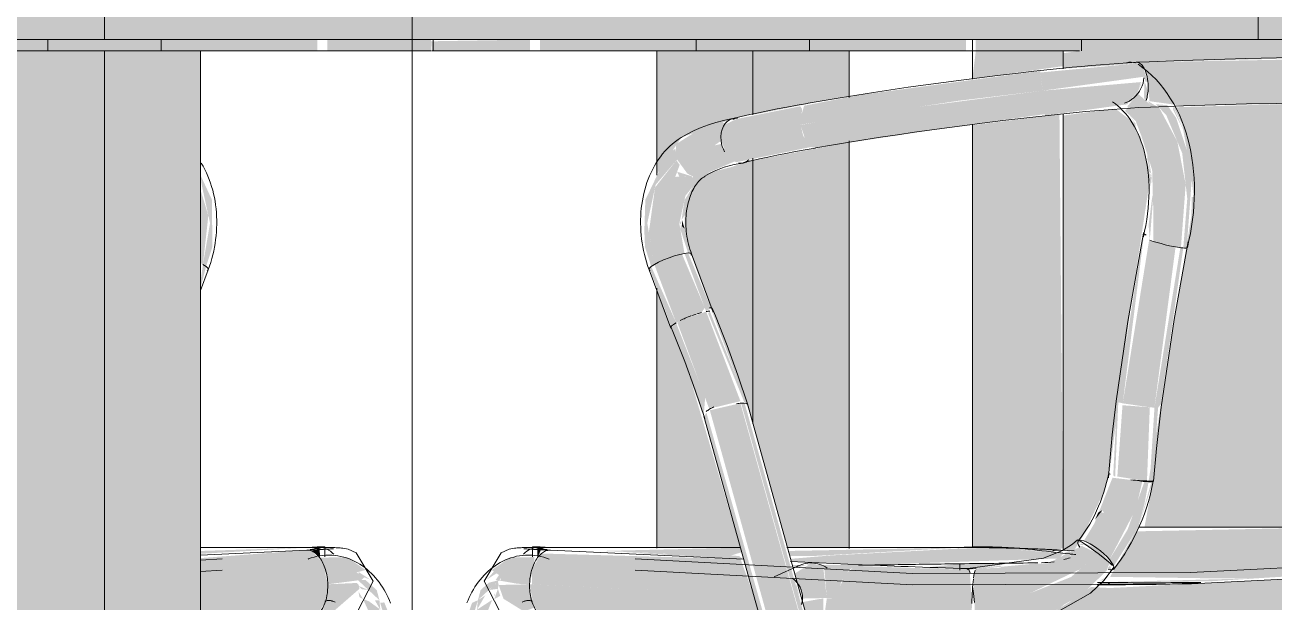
# Model space of a CAD drawing. Header units: inches. Extents: x -55396 to -733, y -290 to 853.
# Drawn here: x -26111.36 to -26083.8, y 16.35 to 29.07 of the extents above; entities that cross this region are included whole.
import ezdxf

# ---------------------------------------------------------------- set-up
doc = ezdxf.new("R2010")
doc.units = ezdxf.units.IN
doc.header["$MEASUREMENT"] = 0
for name, color, linetype, lineweight in [('A-DOOR', 31, 'Continuous', 9), ('A-GLAZ-CWMG', 51, 'Continuous', 9), ('G-ANNO-SYMB', 111, 'Continuous', 9), ('I-FURN', 30, 'Continuous', 9)]:
    doc.layers.add(name, color=color, linetype=linetype, lineweight=lineweight)

# ---------------------------------------------------------------- blocks, each defined once
blk = doc.blocks.new('Falcon 7700 Series Pedestal Base - 36_ Square Top x 30_ - Wheelchair Height-460525-Section 13')
at = {"layer": 'I-FURN'}
for points in [[(-26208.464, 28.75), (-26197.888, 28.75), (-26197.888, 30), (-26223.344, 30), (-26223.344, 28.75), (-26217.104, 28.75)], [(-26182.544, 28.75), (-26172.432, 28.75), (-26172.432, 30), (-26197.888, 30), (-26197.888, 28.75), (-26191.184, 28.75)], [(-26199.51, 28.5), (-26199.096, 28.5), (-26199.096, 28.75), (-26202.589, 28.75), (-26202.589, 28.5), (-26199.824, 28.5)], [(-26197.888, 28.5), (-26196.681, 28.5), (-26196.681, 28.75), (-26199.096, 28.75), (-26199.096, 28.5), (-26198.212, 28.5)], [(-26196.267, 28.5), (-26193.187, 28.5), (-26193.187, 28.75), (-26196.681, 28.75), (-26196.681, 28.5)], [(-26192.772, 28.5), (-26190.681, 28.5), (-26190.681, 28.75), (-26192.971, 28.75), (-26192.971, 28.5)], [(-26199.824, 0.75), (-26197.888, 0.75), (-26197.888, 28.5), (-26200.01, 28.5), (-26200.01, 0.75)], [(-26195.767, 0.75), (-26195.767, 28.5), (-26197.888, 28.5), (-26197.888, 0.75)]]:
    blk.add_hatch(color=256, dxfattribs=at).paths.add_polyline_path(points, flags=0)
for p, q in [((-26197.888, 28.75), (-26197.888, 30)), ((-26172.432, 28.75), (-26172.432, 30)), ((-26197.888, 28.75), (-26223.344, 28.75)), ((-26199.138, 28.75), (-26199.138, 28.5)), ((-26172.432, 28.75), (-26197.888, 28.75)), ((-26196.638, 28.5), (-26196.638, 28.75)), ((-26190.638, 28.5), (-26190.638, 28.75)), ((-26199.51, 28.5), (-26202.589, 28.5)), ((-26199.51, 28.5), (-26199.096, 28.5)), ((-26196.681, 28.5), (-26199.096, 28.5)), ((-26197.888, 28.5), (-26197.888, 0.75)), ((-26196.681, 28.5), (-26196.267, 28.5)), ((-26193.187, 28.5), (-26196.267, 28.5)), ((-26195.767, 0.75), (-26195.767, 28.5)), ((-26193.187, 28.5), (-26192.971, 28.5)), ((-26192.971, 28.5), (-26193.187, 28.5)), ((-26190.681, 28.5), (-26192.971, 28.5))]:
    blk.add_line(p, q, dxfattribs=at)
blk = doc.blocks.new('HermanMiller_Collection_Air-Chair_SideChair_Arms - Arms-V1-Section 13')
at = {"layer": 'I-FURN'}
h = blk.add_hatch(color=256, dxfattribs=at)
h.paths.add_polyline_path([(-26088.907, 27.624), (-26086.677, 27.931), (-26086.636, 27.821), (-26086.582, 27.825), (-26086.71, 28.184), (-26086.826, 28.224), (-26088.953, 28.025), (-26088.917, 27.72)], flags=0)
h.paths.add_polyline_path([(-26086.696, 27.817), (-26086.679, 27.858), (-26086.691, 27.838)], flags=0)
for points in [[(-26078.856, 27.825), (-26078.986, 28.117), (-26079.154, 28.228), (-26082.109, 28.334), (-26086.811, 28.249), (-26086.666, 28.117), (-26086.582, 27.825), (-26082.242, 27.931), (-26078.867, 27.826)], [(-26094.248, 26.875), (-26090.766, 27.401), (-26088.907, 27.624), (-26088.958, 28.061), (-26092.959, 27.527), (-26094.168, 27.293), (-26094.254, 27.002)], [(-26086.959, 27.447), (-26086.839, 27.537), (-26086.678, 27.884), (-26086.844, 27.571), (-26086.938, 27.466)], [(-26093.939, 26.362), (-26090.621, 26.863), (-26088.852, 27.107), (-26088.907, 27.624), (-26092.566, 27.149), (-26094.247, 26.869), (-26094.135, 26.52), (-26094.007, 26.384)], [(-26096, 26.52), (-26094.248, 26.875), (-26094.212, 27.219), (-26094.254, 27.281), (-26095.652, 27.002), (-26095.929, 26.871), (-26096.002, 26.648)], [(-26084.475, 17.999), (-26082.094, 18.008), (-26082.146, 18.794), (-26082.077, 20.766), (-26081.666, 24.408), (-26081.655, 24.434), (-26081.496, 25.162), (-26081.135, 26.073), (-26080.469, 27.079), (-26080.374, 27.314), (-26082.537, 27.359), (-26086.016, 27.257), (-26085.827, 26.882), (-26085.725, 26.323), (-26085.636, 25.819), (-26085.575, 25.279), (-26085.624, 24.869), (-26086.568, 19.018), (-26086.47, 19.01), (-26086.659, 18.003), (-26085.885, 18)], [(-26096.97, 26.106), (-26096.146, 26.417), (-26096, 26.52), (-26095.918, 26.882), (-26095.977, 26.938), (-26096.465, 26.781), (-26096.989, 26.448), (-26097.002, 26.227)], [(-26095.668, 26.047), (-26094.007, 26.384), (-26094.187, 26.625), (-26094.248, 26.875), (-26096, 26.52), (-26095.851, 26.172), (-26095.673, 26.049)], [(-26097.541, 23.747), (-26097.472, 23.793), (-26097.628, 24.704), (-26097.444, 25.55), (-26096.97, 26.106), (-26097.009, 26.344), (-26097.324, 26.129), (-26097.275, 26.039), (-26097.671, 25.218), (-26097.693, 24.537), (-26097.679, 24.179)], [(-26096.543, 25.706), (-26095.696, 26.066), (-26095.973, 26.392), (-26096, 26.45), (-26096.474, 26.34), (-26096.97, 26.106), (-26096.745, 25.798), (-26096.617, 25.729)], [(-26097.472, 23.793), (-26096.91, 24.016), (-26096.808, 24.038), (-26096.921, 24.694), (-26096.788, 25.304), (-26096.619, 25.517), (-26096.645, 25.737), (-26097.011, 25.724), (-26096.913, 25.989), (-26096.985, 26.088), (-26097.457, 25.491), (-26097.593, 24.504), (-26097.541, 24.197)], [(-26096.802, 24.575), (-26096.865, 24.783), (-26096.865, 24.638), (-26096.854, 24.628)], [(-26087.139, 20.731), (-26086.668, 24.467), (-26086.699, 24.38), (-26087.266, 20.767), (-26087.217, 20.75)], [(-26086.439, 20.637), (-26085.973, 24.181), (-26086.557, 24.327), (-26087.139, 20.731), (-26086.534, 20.643)], [(-26096.992, 22.509), (-26096.431, 22.733), (-26096.36, 22.838), (-26096.865, 24.026), (-26097.379, 23.844), (-26097.472, 23.793), (-26097.115, 22.838)], [(-26096.329, 22.754), (-26096.225, 22.838), (-26096.728, 24.046), (-26096.808, 24.038), (-26096.33, 22.757)], [(-26086.359, 20.635), (-26086.296, 20.716), (-26085.803, 24.158), (-26085.868, 24.162), (-26086.439, 20.637)], [(-26097.101, 22.422), (-26096.992, 22.509), (-26097.541, 23.747), (-26097.581, 23.708), (-26097.133, 22.509)], [(-26096.255, 20.59), (-26096.169, 20.647), (-26096.092, 20.653), (-26095.573, 20.78), (-26096.329, 22.754), (-26096.9, 22.559), (-26096.963, 22.507), (-26096.259, 20.602)], [(-26095.428, 20.719), (-26096.249, 22.763), (-26096.285, 22.71), (-26095.479, 20.734)], [(-26096.384, 20.458), (-26096.35, 20.868), (-26096.992, 22.501), (-26097.101, 22.397), (-26096.387, 20.465)], [(-26090.196, 0), (-26089.779, 0), (-26095.574, 20.734), (-26096.248, 20.578), (-26090.512, 0), (-26090.311, 0)], [(-26089.711, 0), (-26089.645, 0), (-26095.481, 20.734), (-26095.558, 20.734), (-26089.779, 0)], [(-26087.307, 19.095), (-26087.237, 20.757), (-26087.267, 20.75), (-26087.348, 19.145), (-26087.315, 19.118)], [(-26090.589, 0), (-26090.512, 0), (-26096.324, 20.529), (-26096.378, 20.436), (-26090.644, 0)], [(-26086.474, 19.015), (-26086.359, 20.635), (-26086.439, 20.635), (-26086.542, 19.017), (-26086.524, 19.016)], [(-26087.753, 18.162), (-26087.588, 18.376), (-26087.68, 18.324)], [(-26100.047, 17.331), (-26099.963, 17.527), (-26100.052, 17.539), (-26100.052, 17.332)], [(-26090.393, 15.697), (-26089.238, 15.898), (-26088.534, 16.21), (-26088.419, 16.306), (-26088.072, 16.482), (-26087.491, 17.047), (-26087.431, 17.219), (-26087.682, 17.42), (-26088.277, 16.904), (-26089.186, 16.545), (-26090.411, 16.344), (-26090.387, 15.816)], [(-26094.204, 16.428), (-26093.667, 16.44), (-26093.749, 17.144), (-26094.015, 17.204), (-26094.377, 16.978), (-26094.21, 16.489)], [(-26090.467, 16.318), (-26090.516, 17.059), (-26090.531, 17.06), (-26093.038, 17.148), (-26093.267, 16.953), (-26093.406, 16.617), (-26093.427, 16.423), (-26091.539, 16.35)], [(-26090.736, 17.069), (-26090.736, 17.195), (-26091.546, 17.103), (-26091.119, 17.086)], [(-26090.529, 17.06), (-26090.459, 17.07), (-26089.616, 17.208), (-26090.736, 17.195), (-26090.736, 17.069), (-26090.531, 17.06)], [(-26094.227, 16.348), (-26094.344, 16.738), (-26094.353, 16.713)], [(-26082.391, 15.675), (-26082.696, 15.806), (-26082.878, 16.098), (-26082.93, 16.426), (-26087.84, 16.682), (-26088.334, 16.336), (-26088.706, 16.112), (-26088.735, 16.049), (-26088.577, 15.997), (-26082.409, 15.676)], [(-26087.436, 16.733), (-26087.417, 16.792), (-26087.505, 16.733)], [(-26094.025, 15.714), (-26093.75, 15.832), (-26093.744, 16.433), (-26094.216, 16.348), (-26094.17, 16.233), (-26094.043, 15.779)], [(-26090.431, 15.606), (-26090.469, 16.124), (-26090.467, 16.318), (-26093.427, 16.423), (-26093.37, 16.048), (-26093.193, 15.775), (-26093.073, 15.7), (-26091.311, 15.62)]]:
    blk.add_hatch(color=256, dxfattribs=at).paths.add_polyline_path(points, flags=0)
h = blk.add_hatch(color=256, dxfattribs=at)
h.paths.add_polyline_path([(-26079.238, 27.258), (-26078.979, 27.411), (-26078.855, 27.72), (-26078.867, 27.826), (-26082.242, 27.931), (-26086.582, 27.825), (-26086.549, 27.392), (-26085.805, 27.29), (-26082.354, 27.357), (-26079.094, 27.384), (-26079.195, 27.287), (-26079.241, 27.259)], flags=0)
h.paths.add_polyline_path([(-26086.546, 27.264), (-26086.568, 27.348), (-26086.549, 27.266)], flags=0)
h = blk.add_hatch(color=256, dxfattribs=at)
h.paths.add_polyline_path([(-26088.85, 27.076), (-26087.041, 27.323), (-26086.985, 27.4), (-26086.806, 27.627), (-26086.736, 27.814), (-26088.907, 27.624), (-26088.852, 27.107)], flags=0)
h.paths.add_polyline_path([(-26086.643, 27.374), (-26086.638, 27.41), (-26086.649, 27.38)], flags=0)
h.paths.add_polyline_path([(-26086.627, 27.406), (-26086.581, 27.603), (-26086.653, 27.82), (-26086.661, 27.758), (-26086.672, 27.466), (-26086.635, 27.41)], flags=0)
h = blk.add_hatch(color=256, dxfattribs=at)
h.paths.add_polyline_path([(-26085.855, 24.162), (-26085.75, 25.556), (-26085.934, 26.502), (-26086.333, 27.246), (-26086.597, 27.401), (-26086.526, 27.311), (-26086.806, 27.56), (-26087.037, 27.277), (-26086.853, 26.953), (-26086.723, 26.613), (-26086.49, 25.875), (-26086.463, 24.939), (-26086.46, 24.3), (-26085.902, 24.169)], flags=0)
h.paths.add_polyline_path([(-26086.821, 26.845), (-26086.994, 27.106), (-26086.874, 26.901)], flags=0)
h.paths.add_polyline_path([(-26086.549, 27.266), (-26086.549, 27.266), (-26086.606, 27.299)], flags=0)
h = blk.add_hatch(color=256, dxfattribs=at)
h.paths.add_polyline_path([(-26085.624, 24.869), (-26085.575, 25.279), (-26085.617, 25.279)], flags=0)
h.paths.add_polyline_path([(-26085.777, 24.155), (-26085.728, 24.162), (-26085.643, 25.296), (-26085.599, 25.94), (-26085.96, 27.023), (-26086.155, 27.304), (-26086.408, 27.325), (-26086.178, 27.084), (-26085.827, 26.248), (-26085.715, 25.242), (-26085.803, 24.158)], flags=0)
h.paths.add_polyline_path([(-26085.75, 26.654), (-26086.032, 27.282), (-26086.028, 27.211), (-26085.767, 26.689)], flags=0)
h = blk.add_hatch(color=256, dxfattribs=at)
h.paths.add_polyline_path([(-26086.499, 25.726), (-26086.561, 25.726), (-26086.518, 25.52)], flags=0)
h.paths.add_polyline_path([(-26086.542, 24.327), (-26086.453, 25.445), (-26086.492, 25.257), (-26086.568, 24.66), (-26086.543, 24.327)], flags=0)
h.paths.add_polyline_path([(-26086.499, 25.726), (-26086.592, 26.288), (-26086.595, 26.107), (-26086.518, 25.802)], flags=0)
h.paths.add_polyline_path([(-26086.617, 26.183), (-26086.821, 26.738), (-26086.703, 26.398), (-26086.637, 26.233)], flags=0)
h = blk.add_hatch(color=256, dxfattribs=at)
h.paths.add_polyline_path([(-26087.147, 19.09), (-26087.147, 19.091), (-26087.147, 19.395)], flags=0)
h.paths.add_polyline_path([(-26086.604, 19.02), (-26086.542, 20.644), (-26087.144, 20.69), (-26087.258, 19.118), (-26086.662, 19.023)], flags=0)
h = blk.add_hatch(color=256, dxfattribs=at)
h.paths.add_polyline_path([(-26087.588, 18.376), (-26087.553, 18.324), (-26087.602, 18.324)], flags=0)
h.paths.add_polyline_path([(-26087.431, 17.287), (-26086.847, 18.406), (-26086.707, 19.014), (-26087.365, 19.091), (-26087.761, 18.09), (-26087.998, 17.697), (-26087.605, 17.456), (-26087.506, 17.366)], flags=0)
h = blk.add_hatch(color=256, dxfattribs=at)
h.paths.add_polyline_path([(-26086.795, 18.002), (-26086.659, 18.516), (-26086.568, 19.002), (-26086.659, 19.009), (-26087.028, 17.955), (-26087.431, 17.287), (-26087.337, 17.144), (-26086.825, 17.955)], flags=0)
h.paths.add_polyline_path([(-26086.795, 18.002), (-26086.47, 19.01), (-26086.504, 19.002), (-26086.77, 18.086)], flags=0)
h = blk.add_hatch(color=256, dxfattribs=at)
h.paths.add_polyline_path([(-26086.795, 18.002), (-26087.149, 17.371), (-26086.824, 17.955)], flags=0)
h.paths.add_polyline_path([(-26084.155, 16.876), (-26081.986, 17.01), (-26082.04, 17.264), (-26082.091, 17.977), (-26082.117, 18.004), (-26086.855, 17.909), (-26087.417, 16.907), (-26085.346, 16.876)], flags=0)
h.paths.add_polyline_path([(-26081.871, 16.959), (-26081.852, 17.011), (-26081.889, 17.006)], flags=0)
h = blk.add_hatch(color=256, dxfattribs=at)
h.paths.add_polyline_path([(-26087.394, 17.058), (-26087.417, 17.161), (-26087.469, 17.095), (-26087.417, 17.069)], flags=0)
h.paths.add_polyline_path([(-26087.337, 17.144), (-26087.682, 17.514), (-26087.979, 17.648), (-26088.122, 17.625), (-26088.023, 17.604), (-26087.979, 17.633), (-26087.417, 17.17)], flags=0)
h = blk.add_hatch(color=256, dxfattribs=at)
h.paths.add_polyline_path([(-26093.427, 16.423), (-26093.351, 16.798), (-26093.161, 17.073), (-26092.907, 17.174), (-26094.43, 17.165), (-26094.35, 17.099), (-26093.986, 17.21), (-26093.721, 17.081), (-26093.667, 16.434)], flags=0)
h.paths.add_polyline_path([(-26095.284, 16.51), (-26095.571, 17.299), (-26099.963, 17.421), (-26100.174, 17.069), (-26100.174, 16.74), (-26095.439, 16.517)], flags=0)
h = blk.add_hatch(color=256, dxfattribs=at)
h.paths.add_polyline_path([(-26093.94, 17.367), (-26090.694, 17.552), (-26094.516, 17.477), (-26094.486, 17.367), (-26093.986, 17.367)], flags=0)
h.paths.add_polyline_path([(-26095.802, 17.368), (-26095.546, 17.451), (-26095.573, 17.549), (-26098.641, 17.477), (-26095.894, 17.368)], flags=0)
h = blk.add_hatch(color=256, dxfattribs=at)
h.paths.add_polyline_path([(-26092.967, 17.162), (-26088.54, 17.312), (-26088.446, 17.426), (-26090.096, 17.548), (-26090.921, 17.52), (-26093.573, 17.379), (-26094.468, 17.303), (-26094.452, 17.246), (-26092.939, 17.168)], flags=0)
h.paths.add_polyline_path([(-26088.45, 17.281), (-26088.18, 17.394), (-26088.403, 17.325)], flags=0)
h.paths.add_polyline_path([(-26095.503, 17.296), (-26095.609, 17.368), (-26098.217, 17.451), (-26095.571, 17.299)], flags=0)
h = blk.add_hatch(color=256, dxfattribs=at)
h.paths.add_polyline_path([(-26088.296, 17.426), (-26088.285, 17.343), (-26088.318, 17.406)], flags=0)
h.paths.add_polyline_path([(-26089.833, 17.107), (-26089.833, 17.154), (-26090.396, 17.084)], flags=0)
h.paths.add_polyline_path([(-26090.411, 16.344), (-26089.186, 16.545), (-26088.084, 17.072), (-26087.682, 17.42), (-26088.046, 17.589), (-26088.782, 17.206), (-26089.164, 17.19), (-26090.396, 17.074), (-26090.411, 16.992), (-26090.433, 16.558), (-26090.421, 16.444)], flags=0)
h = blk.add_hatch(color=256, dxfattribs=at)
h.paths.add_polyline_path([(-26082.93, 16.426), (-26082.846, 16.899), (-26087.417, 16.66), (-26083.187, 16.439)], flags=0)
h.paths.add_polyline_path([(-26088.325, 17.413), (-26088.296, 17.484), (-26088.446, 17.426)], flags=0)
h = blk.add_hatch(color=256, dxfattribs=at)
h.paths.add_polyline_path([(-26100.226, 16.742), (-26100.119, 17.212), (-26100.119, 17.341), (-26100.652, 17.337), (-26101.061, 17.057), (-26100.9, 16.946), (-26100.972, 16.839), (-26100.499, 16.755), (-26100.466, 16.753)], flags=0)
h.paths.add_polyline_path([(-26100.885, 16.839), (-26100.856, 16.884), (-26100.866, 16.84)], flags=0)
h = blk.add_hatch(color=256, dxfattribs=at)
h.paths.add_polyline_path([(-26101.58, 15.665), (-26101.366, 16.391), (-26101.494, 16.333), (-26101.607, 16.003)], flags=0)
h.paths.add_polyline_path([(-26101.366, 16.391), (-26100.885, 16.839), (-26101.126, 16.776), (-26101.306, 16.615)], flags=0)
h.paths.add_polyline_path([(-26101.174, 16.84), (-26100.909, 17.015), (-26101.003, 17.034), (-26101.126, 16.895)], flags=0)
h = blk.add_hatch(color=256, dxfattribs=at)
h.paths.add_polyline_path([(-26084.155, 16.876), (-26087.417, 16.792), (-26087.417, 16.783), (-26085.179, 16.81)], flags=0)
h.paths.add_polyline_path([(-26087.658, 16.808), (-26087.417, 16.907), (-26087.575, 16.864)], flags=0)
h = blk.add_hatch(color=256, dxfattribs=at)
h.paths.add_polyline_path([(-26101.219, 15.643), (-26101.133, 15.878), (-26101.252, 15.873)], flags=0)
h.paths.add_polyline_path([(-26100.924, 16.642), (-26100.907, 16.727), (-26100.924, 16.803), (-26101.118, 16.616), (-26100.972, 16.636)], flags=0)
h.paths.add_polyline_path([(-26101.003, 16.418), (-26100.872, 16.486), (-26100.924, 16.642)], flags=0)
h.paths.add_polyline_path([(-26101.349, 15.651), (-26101.049, 16.4), (-26101.384, 16.183), (-26101.399, 15.865), (-26101.472, 15.658)], flags=0)
h.paths.add_polyline_path([(-26101.384, 16.183), (-26101.203, 16.497), (-26101.366, 16.391)], flags=0)
h = blk.add_hatch(color=256, dxfattribs=at)
h.paths.add_polyline_path([(-26100.35, 16.143), (-26100.116, 16.229), (-26100.219, 16.574), (-26100.226, 16.742), (-26100.907, 16.727), (-26100.8, 16.423), (-26100.369, 16.156)], flags=0)
h.paths.add_polyline_path([(-26100.979, 16.487), (-26101.003, 16.546), (-26101.003, 16.496)], flags=0)
h = blk.add_hatch(color=256, dxfattribs=at)
h.paths.add_polyline_path([(-26092.944, 15.675), (-26093.193, 15.775), (-26093.37, 16.048), (-26093.427, 16.423), (-26093.667, 16.428), (-26093.764, 15.771), (-26093.857, 15.718), (-26093.073, 15.681)], flags=0)
h.paths.add_polyline_path([(-26095.079, 15.775), (-26095.284, 16.51), (-26100.226, 16.742), (-26100.134, 16.26), (-26099.907, 16.014), (-26099.814, 15.997), (-26095.439, 15.792)], flags=0)
for p, q in [((-26095.638, 27.021), (-26095.783, 27)), ((-26095.62, 26.014), (-26095.523, 26.027)), ((-26096.173, 22.742), (-26096.652, 24.026)), ((-26097.59, 23.678), (-26097.567, 23.661)), ((-26097.589, 23.677), (-26097.109, 22.392)), ((-26089.644, 0), (-26095.42, 20.719)), ((-26096.383, 20.451), (-26090.683, 0)), ((-26088.132, 17.711), (-26088.132, 17.721)), ((-26100.161, 17.565), (-26100.161, 17.347)), ((-26095.502, 17.296), (-26099.763, 17.496)), ((-26090.502, 17.552), (-26094.55, 17.551)), ((-26088.214, 17.48), (-26088.516, 17.496)), ((-26094.275, 17.157), (-26094.83, 16.908)), ((-26092.89, 17.173), (-26094.465, 17.247)), ((-26090.736, 17.053), (-26090.736, 17.195)), ((-26090.554, 17.091), (-26090.572, 17.066))]:
    blk.add_line(p, q, dxfattribs=at)
at = {"layer": 'I-FURN', "flags": 128}
for points in [[(-26086.835, 28.251), (-26087.031, 28.238), (-26087.229, 28.224), (-26087.43, 28.209), (-26087.633, 28.193), (-26087.838, 28.176), (-26088.045, 28.158), (-26088.254, 28.139), (-26088.463, 28.118), (-26088.673, 28.097), (-26088.883, 28.075), (-26088.959, 28.066)], [(-26079.256, 28.25), (-26079.725, 28.28), (-26080.222, 28.306), (-26080.747, 28.326), (-26081.297, 28.34), (-26081.874, 28.35), (-26082.476, 28.353), (-26083.102, 28.352), (-26083.75, 28.345), (-26084.421, 28.332), (-26085.114, 28.314), (-26085.826, 28.291), (-26086.557, 28.263), (-26086.834, 28.251)], [(-26086.797, 28.206), (-26086.692, 28.13), (-26086.592, 28.048), (-26086.496, 27.961), (-26086.404, 27.868), (-26086.316, 27.77), (-26086.233, 27.667), (-26086.155, 27.559), (-26086.082, 27.447), (-26086.013, 27.331), (-26085.949, 27.211), (-26085.89, 27.088), (-26085.836, 26.961), (-26085.787, 26.83), (-26085.742, 26.697), (-26085.703, 26.561), (-26085.668, 26.422), (-26085.638, 26.281), (-26085.612, 26.138), (-26085.592, 25.993), (-26085.576, 25.845), (-26085.565, 25.697), (-26085.559, 25.547), (-26085.558, 25.395), (-26085.561, 25.243), (-26085.569, 25.09), (-26085.581, 24.936), (-26085.598, 24.782), (-26085.62, 24.628), (-26085.646, 24.474), (-26085.677, 24.32), (-26085.712, 24.167)], [(-26094.08, 27.348), (-26093.729, 27.409), (-26093.371, 27.468), (-26093.006, 27.527), (-26092.634, 27.585), (-26092.256, 27.642), (-26091.874, 27.698), (-26091.486, 27.753), (-26091.095, 27.806), (-26090.7, 27.858), (-26090.302, 27.909), (-26089.902, 27.958), (-26089.501, 28.005), (-26089.098, 28.051), (-26088.959, 28.066)], [(-26095.739, 27.012), (-26095.558, 27.054), (-26095.369, 27.096), (-26095.174, 27.138), (-26094.971, 27.18), (-26094.762, 27.222), (-26094.546, 27.263), (-26094.324, 27.304), (-26094.097, 27.345), (-26094.08, 27.348)], [(-26087.361, 27.38), (-26087.302, 27.337), (-26087.244, 27.29), (-26087.188, 27.239), (-26087.133, 27.183), (-26087.079, 27.123), (-26087.028, 27.059), (-26086.978, 26.991), (-26086.931, 26.918), (-26086.885, 26.842), (-26086.842, 26.761), (-26086.802, 26.676), (-26086.764, 26.587), (-26086.729, 26.495), (-26086.697, 26.399), (-26086.668, 26.299), (-26086.642, 26.196), (-26086.619, 26.091), (-26086.6, 25.982), (-26086.584, 25.87), (-26086.572, 25.756), (-26086.564, 25.64), (-26086.559, 25.521), (-26086.558, 25.401), (-26086.56, 25.279), (-26086.567, 25.156), (-26086.577, 25.032), (-26086.591, 24.907), (-26086.608, 24.781), (-26086.63, 24.655), (-26086.655, 24.529), (-26086.684, 24.402)], [(-26079.336, 27.253), (-26079.79, 27.283), (-26080.274, 27.307), (-26080.787, 27.327), (-26081.327, 27.341), (-26081.894, 27.35), (-26082.487, 27.353), (-26083.104, 27.352), (-26083.745, 27.344), (-26084.409, 27.332), (-26085.095, 27.314), (-26085.801, 27.291), (-26086.526, 27.263), (-26086.783, 27.252)], [(-26093.907, 26.363), (-26093.562, 26.423), (-26093.209, 26.482), (-26092.849, 26.54), (-26092.482, 26.597), (-26092.11, 26.653), (-26091.732, 26.708), (-26091.349, 26.762), (-26090.962, 26.815), (-26090.571, 26.867), (-26090.178, 26.917), (-26089.783, 26.965), (-26089.385, 27.012), (-26088.987, 27.057), (-26088.85, 27.072)], [(-26086.781, 27.252), (-26086.971, 27.24), (-26087.165, 27.226), (-26087.361, 27.212), (-26087.559, 27.196), (-26087.76, 27.179), (-26087.962, 27.162), (-26088.166, 27.143), (-26088.371, 27.123), (-26088.577, 27.102), (-26088.783, 27.08), (-26088.85, 27.072)], [(-26095.783, 27), (-26095.95, 26.968), (-26096.115, 26.926), (-26096.278, 26.874), (-26096.439, 26.814), (-26096.596, 26.744), (-26096.75, 26.666), (-26096.878, 26.592)], [(-26096.878, 26.592), (-26096.944, 26.55), (-26097.008, 26.504), (-26097.069, 26.455), (-26097.128, 26.402), (-26097.185, 26.348), (-26097.239, 26.29), (-26097.29, 26.23), (-26097.339, 26.167), (-26097.385, 26.102), (-26097.429, 26.036), (-26097.47, 25.967), (-26097.508, 25.896), (-26097.544, 25.824), (-26097.577, 25.75), (-26097.608, 25.675), (-26097.636, 25.598), (-26097.661, 25.52), (-26097.684, 25.441), (-26097.704, 25.361), (-26097.722, 25.28), (-26097.737, 25.197), (-26097.75, 25.115), (-26097.76, 25.031), (-26097.768, 24.947), (-26097.773, 24.863), (-26097.776, 24.778), (-26097.777, 24.693), (-26097.774, 24.607), (-26097.77, 24.522), (-26097.763, 24.437), (-26097.754, 24.352), (-26097.742, 24.267), (-26097.728, 24.182), (-26097.711, 24.098), (-26097.692, 24.015), (-26097.671, 23.932), (-26097.647, 23.85), (-26097.622, 23.768), (-26097.594, 23.688), (-26097.59, 23.678)], [(-26095.507, 26.039), (-26095.335, 26.079), (-26095.155, 26.119), (-26094.967, 26.16), (-26094.772, 26.2), (-26094.57, 26.24), (-26094.361, 26.281), (-26094.145, 26.321), (-26093.924, 26.36), (-26093.907, 26.363)], [(-26096.36, 25.737), (-26096.255, 25.796), (-26096.15, 25.849), (-26096.043, 25.895), (-26095.935, 25.935), (-26095.825, 25.969), (-26095.715, 25.996), (-26095.62, 26.014)], [(-26096.652, 24.025), (-26096.671, 24.078), (-26096.688, 24.132), (-26096.704, 24.186), (-26096.718, 24.242), (-26096.731, 24.298), (-26096.742, 24.354), (-26096.752, 24.411), (-26096.76, 24.468), (-26096.767, 24.525), (-26096.772, 24.582), (-26096.775, 24.639), (-26096.777, 24.696), (-26096.777, 24.752), (-26096.775, 24.808), (-26096.772, 24.863), (-26096.767, 24.917), (-26096.76, 24.971), (-26096.753, 25.023), (-26096.743, 25.074), (-26096.733, 25.124), (-26096.72, 25.173), (-26096.707, 25.22), (-26096.692, 25.266), (-26096.676, 25.31), (-26096.66, 25.352), (-26096.642, 25.393), (-26096.623, 25.431), (-26096.603, 25.468), (-26096.583, 25.502), (-26096.562, 25.535), (-26096.54, 25.565), (-26096.519, 25.594), (-26096.496, 25.62), (-26096.474, 25.644), (-26096.452, 25.666), (-26096.429, 25.686), (-26096.407, 25.704), (-26096.384, 25.721), (-26096.362, 25.735), (-26096.36, 25.737)], [(-26086.68, 24.486), (-26087.023, 22.535), (-26087.282, 20.78)], [(-26086.291, 20.647), (-26086.002, 22.582), (-26085.698, 24.299)], [(-26096.808, 24.038), (-26096.91, 24.016), (-26097.026, 23.984), (-26097.148, 23.942)], [(-26096.652, 24.025), (-26096.675, 24.042), (-26096.728, 24.046), (-26096.808, 24.038)], [(-26096.661, 23.995), (-26096.652, 24.024), (-26096.652, 24.025)], [(-26097.472, 23.793), (-26097.541, 23.747), (-26097.581, 23.708), (-26097.59, 23.679), (-26097.59, 23.678)], [(-26097.148, 23.942), (-26097.269, 23.894), (-26097.379, 23.844), (-26097.472, 23.793)], [(-26095.409, 20.698), (-26095.629, 21.355), (-26095.868, 22.009), (-26096.126, 22.66), (-26096.195, 22.826)], [(-26096.362, 20.394), (-26096.573, 21.025), (-26096.802, 21.653), (-26097.051, 22.279), (-26097.117, 22.438)], [(-26087.282, 20.78), (-26087.371, 20.034), (-26087.44, 19.284), (-26087.454, 19.086)], [(-26086.457, 19.017), (-26086.396, 19.739), (-26086.315, 20.458), (-26086.291, 20.647)], [(-26087.449, 19.197), (-26087.471, 19.09), (-26087.496, 18.983), (-26087.524, 18.877), (-26087.556, 18.771), (-26087.591, 18.667), (-26087.63, 18.563), (-26087.671, 18.461), (-26087.715, 18.361), (-26087.763, 18.262), (-26087.813, 18.166), (-26087.866, 18.071), (-26087.922, 17.979), (-26087.98, 17.889), (-26088.041, 17.802), (-26088.104, 17.718), (-26088.122, 17.694)], [(-26087.337, 17.075), (-26087.254, 17.185), (-26087.173, 17.298), (-26087.096, 17.414), (-26087.023, 17.533), (-26086.953, 17.655), (-26086.887, 17.779), (-26086.825, 17.905), (-26086.766, 18.033), (-26086.712, 18.164), (-26086.662, 18.296), (-26086.616, 18.429), (-26086.574, 18.565), (-26086.536, 18.701), (-26086.503, 18.838), (-26086.474, 18.976), (-26086.466, 19.015)], [(-26090.554, 17.091), (-26088.885, 17.316), (-26088.467, 17.486), (-26088.244, 17.627), (-26088.134, 17.72)], [(-26088.132, 17.721), (-26088.105, 17.711), (-26088.052, 17.681), (-26087.979, 17.633), (-26087.888, 17.57), (-26087.787, 17.498), (-26087.682, 17.42)], [(-26100.184, 17.385), (-26100.25, 17.387), (-26100.315, 17.385), (-26100.381, 17.38), (-26100.446, 17.371), (-26100.51, 17.359), (-26100.573, 17.343), (-26100.636, 17.325), (-26100.698, 17.303), (-26100.758, 17.278), (-26100.817, 17.25), (-26100.874, 17.22), (-26100.93, 17.187), (-26100.984, 17.152), (-26101.037, 17.114), (-26101.088, 17.074), (-26101.137, 17.031), (-26101.185, 16.987), (-26101.23, 16.941), (-26101.274, 16.893), (-26101.316, 16.843), (-26101.356, 16.791), (-26101.394, 16.738), (-26101.43, 16.684), (-26101.464, 16.628), (-26101.497, 16.571), (-26101.527, 16.513), (-26101.556, 16.453), (-26101.583, 16.393), (-26101.607, 16.332)], [(-26101.228, 16.809), (-26100.855, 17.439), (-26100.677, 17.514), (-26100.602, 17.532), (-26100.558, 17.538), (-26100.526, 17.542), (-26100.5, 17.544), (-26100.477, 17.546), (-26100.454, 17.547), (-26100.432, 17.548), (-26100.409, 17.549), (-26100.385, 17.55), (-26100.36, 17.55), (-26100.334, 17.551), (-26100.306, 17.551), (-26100.278, 17.552), (-26100.248, 17.552), (-26100.217, 17.552), (-26100.184, 17.552), (-26100.15, 17.552), (-26100.115, 17.552), (-26100.079, 17.552), (-26100.055, 17.552)], [(-26100.351, 17.526), (-26100.348, 17.526), (-26100.341, 17.526), (-26100.331, 17.525), (-26100.318, 17.523), (-26100.302, 17.522), (-26100.284, 17.521), (-26100.264, 17.52), (-26100.242, 17.518), (-26100.218, 17.517), (-26100.192, 17.515), (-26100.164, 17.514), (-26100.135, 17.512), (-26100.104, 17.51), (-26100.071, 17.509), (-26100.038, 17.507), (-26100.002, 17.506), (-26099.966, 17.504), (-26099.928, 17.502), (-26099.889, 17.501), (-26099.849, 17.499), (-26099.809, 17.498), (-26099.767, 17.496), (-26099.766, 17.496)], [(-26099.791, 17.298), (-26099.852, 17.321), (-26099.914, 17.34), (-26099.978, 17.356), (-26100.042, 17.369), (-26100.107, 17.378), (-26100.172, 17.384), (-26100.184, 17.385)], [(-26095.573, 17.551), (-26097.933, 17.55), (-26100.056, 17.552)], [(-26088.504, 17.495), (-26088.529, 17.497), (-26088.555, 17.498), (-26088.582, 17.5), (-26088.611, 17.502), (-26088.641, 17.504), (-26088.673, 17.505), (-26088.706, 17.507), (-26088.74, 17.509), (-26088.775, 17.511), (-26088.811, 17.512), (-26088.849, 17.514), (-26088.888, 17.516), (-26088.927, 17.518), (-26088.968, 17.519), (-26089.01, 17.521), (-26089.053, 17.523), (-26089.096, 17.524), (-26089.141, 17.526), (-26089.186, 17.527), (-26089.232, 17.529), (-26089.278, 17.53), (-26089.325, 17.532), (-26089.372, 17.533), (-26089.42, 17.535), (-26089.468, 17.536), (-26089.516, 17.537), (-26089.564, 17.539), (-26089.612, 17.54), (-26089.661, 17.541), (-26089.709, 17.542), (-26089.758, 17.543), (-26089.806, 17.544), (-26089.853, 17.545), (-26089.901, 17.546), (-26089.948, 17.547), (-26089.994, 17.548), (-26090.04, 17.548), (-26090.085, 17.549), (-26090.13, 17.55), (-26090.173, 17.55), (-26090.216, 17.551), (-26090.258, 17.551), (-26090.299, 17.552), (-26090.339, 17.552), (-26090.378, 17.552), (-26090.416, 17.552), (-26090.453, 17.552), (-26090.488, 17.552), (-26090.502, 17.552)], [(-26087.682, 17.42), (-26087.581, 17.342), (-26087.491, 17.27), (-26087.417, 17.207), (-26087.365, 17.159)], [(-26097.894, 17.307), (-26091.78, 16.983), (-26085.647, 17.005), (-26081.83, 17.193)], [(-26092.89, 17.173), (-26092.758, 17.167), (-26092.621, 17.161), (-26092.48, 17.155), (-26092.334, 17.149), (-26092.185, 17.143), (-26092.032, 17.137), (-26091.875, 17.132), (-26091.716, 17.126), (-26091.553, 17.12), (-26091.388, 17.115), (-26091.221, 17.109), (-26091.052, 17.104), (-26090.88, 17.098), (-26090.708, 17.093), (-26090.534, 17.088), (-26090.374, 17.084)], [(-26090.506, 16.991), (-26090.531, 17.066), (-26090.554, 17.091)], [(-26090.423, 15.597), (-26088.834, 15.991), (-26087.851, 16.544), (-26087.549, 16.833), (-26087.334, 17.12)], [(-26097.898, 17.056), (-26091.77, 16.732), (-26085.622, 16.755), (-26081.829, 16.943)], [(-26101.228, 16.809), (-26100.886, 16.16)], [(-26090.411, 16.344), (-26090.43, 16.537), (-26090.45, 16.696)], [(-26100.387, 16.347), (-26100.372, 16.355), (-26100.356, 16.362), (-26100.342, 16.368), (-26100.327, 16.373), (-26100.314, 16.378), (-26100.3, 16.381), (-26100.287, 16.383), (-26100.274, 16.385), (-26100.262, 16.386), (-26100.25, 16.387), (-26100.238, 16.386), (-26100.237, 16.386)], [(-26100.237, 16.386), (-26100.225, 16.385), (-26100.212, 16.384), (-26100.2, 16.381), (-26100.188, 16.378), (-26100.175, 16.375), (-26100.162, 16.37), (-26100.16, 16.369)]]:
    blk.add_lwpolyline(points, dxfattribs=at)
at = {"layer": 'I-FURN'}
for centre, major_axis, ratio, start_param, end_param in [((-26087.079, 27.793), (0.282, 0.413), 0.716528, 0.185746, 0.709345), ((-26087.079, 27.793), (0.282, 0.413), 0.716528, 4.898135, 5.421734), ((-26087.079, 27.793), (0.282, 0.413), 0.716528, 3.850938, 4.898135), ((-26095.623, 26.525), (-0.116, 0.486), 0.74611, 0, 1.405643), ((-26095.581, 26.524), (-0.057, 0.497), 0.711436, 0.034696, 0.296495), ((-26095.581, 26.524), (-0.057, 0.497), 0.711436, 0, 0.034696), ((-26095.623, 26.525), (-0.116, 0.486), 0.74611, 1.405643, 1.929241), ((-26095.581, 26.524), (-0.057, 0.497), 0.711436, 2.914489, 3.176288), ((-26095.581, 26.524), (-0.057, 0.497), 0.711436, 3.176288, 3.438088), ((-26095.623, 26.525), (-0.116, 0.486), 0.74611, 3.238238, 3.500038), ((-26086.189, 24.392), (-0.491, 0.093), 0.137076, 0.008955, 0.532553), ((-26086.189, 24.392), (-0.491, 0.093), 0.137076, 6.030341, 6.283185), ((-26086.198, 24.285), (-0.486, 0.118), 0.11091, 0.809563, 2.380359), ((-26086.198, 24.285), (-0.486, 0.118), 0.11091, 2.380359, 2.903958), ((-26086.198, 24.285), (-0.486, 0.118), 0.11091, 3.141593, 3.165757), ((-26096.641, 22.567), (0.468, 0.175), 0.191458, 1.558762, 2.082361), ((-26096.641, 22.567), (0.468, 0.175), 0.191458, 1.296963, 1.500905), ((-26096.641, 22.567), (0.468, 0.175), 0.191458, 1.035163, 1.237776), ((-26096.641, 22.567), (0.468, 0.175), 0.191458, 0.511565, 0.773364), ((-26096.656, 22.632), (0.461, 0.194), 0.144221, 6.220526, 6.744124), ((-26096.641, 22.567), (0.468, 0.175), 0.191458, 2.34416, 3.141593), ((-26095.885, 20.546), (0.476, 0.152), 0.239355, 0.740351, 1.000511), ((-26095.885, 20.546), (0.476, 0.152), 0.239355, 6.237561, 7.02296), ((-26095.901, 20.585), (0.482, 0.134), 0.301377, 2.306833, 2.568633), ((-26095.901, 20.585), (0.482, 0.134), 0.301377, 2.051225, 2.306833), ((-26086.958, 19.106), (-0.492, 0.091), 0.107353, 6.170071, 6.69367), ((-26086.956, 19.052), (-0.499, 0.035), 0.020295, 1.570393, 2.355791), ((-26086.958, 19.106), (-0.492, 0.091), 0.107353, 1.981281, 2.24308), ((-26086.958, 19.106), (-0.492, 0.091), 0.107353, 2.24308, 3.290278), ((-26086.956, 19.052), (-0.499, 0.035), 0.020295, 2.355791, 3.141189), ((-26086.956, 19.052), (-0.499, 0.035), 0.020295, 3.141593, 3.402989), ((-26087.73, 17.385), (-0.393, 0.31), 0.26753, 5.651962, 6.960959), ((-26087.73, 17.385), (-0.393, 0.31), 0.26753, 4.081166, 5.651962), ((-26083.757, 101.858), (0, 84.692), 0.707107, 3.05175, 3.065619), ((-26094.015, 16.463), (-0.021, 0.75), 0.90616, 6.224803, 6.748402), ((-26094.015, 16.463), (-0.021, 0.75), 0.90616, 5.701205, 6.224803), ((-26087.73, 17.385), (-0.393, 0.31), 0.26753, 2.51037, 4.081166), ((-26094.657, 16.444), (-0.014, 0.5), 0.90616, 4.654007, 5.701205), ((-26090.395, 16.334), (0.02, 0.75), 0.096081, 0.810193, 1.595591), ((-26090.395, 16.334), (0.02, 0.75), 0.096081, 0.286594, 0.768007), ((-26094.657, 16.444), (-0.014, 0.5), 0.90616, 4.392208, 4.654007)]:
    blk.add_ellipse(centre, major_axis=major_axis, ratio=ratio, start_param=start_param, end_param=end_param, dxfattribs=at)
for points, knots in [([(-26086.863, 28.245), (-26086.838, 28.254), (-26086.785, 28.251), (-26086.7, 28.185), (-26086.622, 28.042), (-26086.59, 27.899), (-26086.582, 27.825)], [-1, -1, -1, -1, -0.785714, -0.571429, -0.285714, 0, 0, 0, 0]), ([(-26086.582, 27.825), (-26086.576, 27.77), (-26086.572, 27.656), (-26086.591, 27.514), (-26086.614, 27.438), (-26086.625, 27.411)], [-1, -1, -1, -1, -0.7857143, -0.5714286, -0.4285714, -0.4285714, -0.4285714, -0.4285714]), ([(-26086.792, 18.003), (-26086.011, 18), (-26084.43, 17.997), (-26082.895, 18.001), (-26082.117, 18.004)], [-0.9089628, -0.9089628, -0.9089628, -0.9089628, -0.5, -0.0731199, -0.0731199, -0.0731199, -0.0731199]), ([(-26099.777, 17.496), (-26099.839, 17.495), (-26099.968, 17.444), (-26100.116, 17.246), (-26100.203, 16.995), (-26100.224, 16.826), (-26100.226, 16.742)], [0, 0, 0, 0, 0.285714, 0.571429, 0.785714, 1, 1, 1, 1]), ([(-26089.13, 17.508), (-26089.26, 17.525), (-26089.588, 17.553), (-26090.095, 17.571), (-26090.499, 17.566), (-26090.684, 17.555), (-26090.76, 17.548)], [-1, -1, -1, -1, -0.7, -0.4, -0.2, 0, 0, 0, 0]), ([(-26092.972, 17.162), (-26092.855, 17.164), (-26092.549, 17.169), (-26092.025, 17.177), (-26091.395, 17.186), (-26090.957, 17.192), (-26090.736, 17.195)], [-0.9122223, -0.9122223, -0.9122223, -0.9122223, -0.75, -0.5, -0.25, 0, 0, 0, 0]), ([(-26090.736, 17.195), (-26090.451, 17.198), (-26089.878, 17.205), (-26089.301, 17.212), (-26089.015, 17.215)], [-1, -1, -1, -1, -0.5, -0.0039032, -0.0039032, -0.0039032, -0.0039032]), ([(-26100.226, 16.742), (-26100.229, 16.629), (-26100.204, 16.404), (-26100.095, 16.158), (-26099.955, 16.023), (-26099.861, 15.997), (-26099.814, 15.997)], [0, 0, 0, 0, 0.285714, 0.571429, 0.785714, 1, 1, 1, 1]), ([(-26086.484, 16.739), (-26086.801, 16.735), (-26087.208, 16.732), (-26087.615, 16.733), (-26087.704, 16.733)], [-1, -1, -1, -1, -0.5, -0.3596259, -0.3596259, -0.3596259, -0.3596259])]:
    blk.add_open_spline(points, degree=3, knots=knots, dxfattribs=at)
for points in [[(-26100.356, 17.405), (-26100.311, 17.455), (-26100.208, 17.532), (-26100.095, 17.555), (-26100.039, 17.552)], [(-26099.745, 17.55), (-26099.842, 17.557), (-26100.009, 17.568), (-26100.154, 17.572), (-26100.175, 17.562), (-26100.071, 17.541), (-26099.927, 17.521), (-26099.84, 17.51)], [(-26100.039, 17.552), (-26100.001, 17.55), (-26099.964, 17.541), (-26099.927, 17.527)], [(-26088.54, 17.496), (-26088.589, 17.497), (-26088.638, 17.49), (-26088.687, 17.477)], [(-26088.172, 17.396), (-26088.216, 17.401), (-26088.259, 17.405), (-26088.303, 17.41)], [(-26088.928, 17.218), (-26088.836, 17.222), (-26088.744, 17.228), (-26088.654, 17.241)], [(-26088.44, 17.286), (-26088.394, 17.297), (-26088.348, 17.311), (-26088.302, 17.326)], [(-26087.693, 16.784), (-26087.623, 16.785), (-26087.559, 16.784), (-26087.505, 16.784)], [(-26087.505, 16.784), (-26087.187, 16.779), (-26086.552, 16.774), (-26085.917, 16.779), (-26085.6, 16.783)], [(-26085.6, 16.783), (-26085.549, 16.784), (-26085.464, 16.784), (-26085.406, 16.782), (-26085.426, 16.777), (-26085.52, 16.771), (-26085.676, 16.763), (-26085.877, 16.755), (-26086.097, 16.748), (-26086.311, 16.742), (-26086.432, 16.74), (-26086.484, 16.739)]]:
    blk.add_open_spline(points, degree=3, dxfattribs=at)
blk = doc.blocks.new('Falcon 7700 Series Pedestal Base - 36_ Square Top x 30_ - Wheelchair Height-V13-Section 13')
at = {"layer": 'I-FURN'}
for points in [[(-26069.841, 28.75), (-26069.841, 30), (-26084.15, 30), (-26084.15, 28.75), (-26070.227, 28.75)], [(-26101.297, 28.5), (-26100.215, 28.5), (-26100.215, 28.75), (-26102.398, 28.713), (-26102.38, 28.5), (-26101.621, 28.5)], [(-26096.919, 28.5), (-26096.505, 28.5), (-26096.505, 28.75), (-26099.998, 28.75), (-26099.998, 28.5)], [(-26094.974, 28.5), (-26094.09, 28.5), (-26094.09, 28.75), (-26096.505, 28.75), (-26096.505, 28.5), (-26095.297, 28.5)], [(-26093.676, 28.5), (-26090.596, 28.5), (-26090.596, 28.75), (-26094.09, 28.75), (-26094.09, 28.5)], [(-26089.297, 28.5), (-26088.09, 28.5), (-26088.09, 28.75), (-26090.38, 28.75), (-26090.38, 28.5), (-26089.621, 28.5)]]:
    blk.add_hatch(color=256, dxfattribs=at).paths.add_polyline_path(points, flags=0)
h = blk.add_hatch(color=256, dxfattribs=at)
h.paths.add_polyline_path([(-26097.419, 0.75), (-26095.297, 0.75), (-26095.297, 15.785), (-26097.419, 15.885), (-26097.419, 3.307)], flags=0)
h.paths.add_polyline_path([(-26095.573, 17.549), (-26096.655, 21.19), (-26097.419, 23.273), (-26097.419, 17.55), (-26095.674, 17.549)], flags=0)
h.paths.add_polyline_path([(-26096.645, 25.737), (-26096.97, 25.837), (-26096.921, 25.728), (-26096.728, 25.735)], flags=0)
h.paths.add_polyline_path([(-26095.297, 20.278), (-26095.297, 26.112), (-26095.764, 25.942), (-26096.617, 25.729), (-26096.641, 25.706), (-26096.645, 25.472), (-26096.809, 25.207), (-26096.9, 24.575), (-26096.728, 24.046), (-26096.653, 23.984), (-26095.347, 20.458)], flags=0)
h.paths.add_polyline_path([(-26096.802, 24.575), (-26096.913, 24.706), (-26096.805, 24.878)], flags=0)
h.paths.add_polyline_path([(-26097.419, 25.775), (-26096.876, 26.593), (-26095.859, 26.962), (-26095.297, 27.131), (-26095.297, 28.5), (-26097.419, 28.5), (-26097.419, 25.792)], flags=0)
h = blk.add_hatch(color=256, dxfattribs=at)
h.paths.add_polyline_path([(-26095.297, 0.75), (-26093.176, 0.75), (-26093.176, 8.948), (-26095.079, 15.775), (-26095.297, 15.7), (-26095.297, 3.307)], flags=0)
h.paths.add_polyline_path([(-26093.176, 12.667), (-26093.193, 15.686), (-26094.014, 15.675), (-26093.289, 13.073)], flags=0)
h.paths.add_polyline_path([(-26094.537, 17.549), (-26093.176, 17.55), (-26093.176, 26.486), (-26095.297, 26.085), (-26095.297, 20.278), (-26094.537, 17.55)], flags=0)
h.paths.add_polyline_path([(-26095.297, 27.091), (-26093.86, 27.379), (-26093.176, 27.491), (-26093.176, 28.5), (-26095.297, 28.5), (-26095.297, 27.119)], flags=0)
for p, q in [((-26096.547, 28.75), (-26096.547, 28.5)), ((-26094.047, 28.5), (-26094.047, 28.75)), ((-26088.047, 28.5), (-26088.047, 28.75)), ((-26069.841, 28.75), (-26084.15, 28.75)), ((-26100.215, 28.5), (-26102.38, 28.5)), ((-26100.215, 28.5), (-26099.998, 28.5)), ((-26099.998, 28.5), (-26100.215, 28.5)), ((-26096.919, 28.5), (-26099.998, 28.5)), ((-26097.419, 25.76), (-26097.419, 28.5)), ((-26096.919, 28.5), (-26096.505, 28.5)), ((-26094.09, 28.5), (-26096.505, 28.5)), ((-26095.297, 28.5), (-26095.297, 27.091)), ((-26094.09, 28.5), (-26093.676, 28.5)), ((-26090.596, 28.5), (-26093.676, 28.5)), ((-26093.176, 27.476), (-26093.176, 28.5)), ((-26090.596, 28.5), (-26090.38, 28.5)), ((-26090.38, 28.5), (-26090.596, 28.5)), ((-26088.09, 28.5), (-26090.38, 28.5)), ((-26093.176, 17.529), (-26093.176, 26.518)), ((-26095.297, 26.138), (-26095.297, 20.278)), ((-26097.419, 17.542), (-26097.419, 23.273))]:
    blk.add_line(p, q, dxfattribs=at)
blk = doc.blocks.new('HermanMiller_Collection_Air-Chair_SideChair_Arms - Arms-V15-Section 13')
at = {"layer": 'I-FURN'}
for points in [[(-26107.362, 23.747), (-26107.224, 24.179), (-26107.232, 25.218), (-26107.484, 25.76), (-26107.459, 25.55), (-26107.275, 24.704), (-26107.431, 23.793)], [(-26107.431, 23.793), (-26107.312, 24.872), (-26107.484, 25.435), (-26107.484, 23.822)], [(-26107.484, 23.273), (-26107.362, 23.747), (-26107.431, 23.793), (-26107.484, 23.419), (-26107.484, 23.379)], [(-26105.063, 17.483), (-26105.082, 17.507), (-26105.126, 17.496)], [(-26104.856, 17.331), (-26104.85, 17.369), (-26104.856, 17.539), (-26105.03, 17.476), (-26104.892, 17.369)], [(-26104.677, 16.742), (-26103.93, 16.84), (-26103.872, 16.896), (-26104.043, 17.005), (-26103.842, 17.057), (-26104.251, 17.337), (-26104.856, 17.331), (-26104.692, 16.909), (-26104.678, 16.755)], [(-26107.484, 15.885), (-26104.907, 16.068), (-26104.726, 16.376), (-26104.677, 16.742), (-26107.484, 16.61), (-26107.484, 15.893)], [(-26104.553, 16.143), (-26103.979, 16.642), (-26103.995, 16.727), (-26104.034, 16.772), (-26104.677, 16.742), (-26104.786, 16.23), (-26104.761, 16.153), (-26104.684, 16.149)]]:
    blk.add_hatch(color=256, dxfattribs=at).paths.add_polyline_path(points, flags=0)
h = blk.add_hatch(color=256, dxfattribs=at)
h.paths.add_polyline_path([(-26111.727, 17.391), (-26111.727, 17.55), (-26113.426, 17.473), (-26111.742, 17.392)], flags=0)
h.paths.add_polyline_path([(-26107.484, 17.414), (-26105.15, 17.552), (-26107.484, 17.477), (-26107.484, 17.42)], flags=0)
h = blk.add_hatch(color=256, dxfattribs=at)
h.paths.add_polyline_path([(-26107.484, 16.61), (-26104.677, 16.742), (-26104.786, 17.215), (-26105.032, 17.477), (-26105.126, 17.496), (-26107.484, 17.32), (-26107.484, 16.709)], flags=0)
h.paths.add_polyline_path([(-26111.727, 17.056), (-26111.727, 17.186), (-26111.865, 17.148), (-26111.742, 17.073)], flags=0)
h = blk.add_hatch(color=256, dxfattribs=at)
h.paths.add_polyline_path([(-26103.323, 15.665), (-26103.296, 16.003), (-26103.43, 16.343), (-26103.52, 16.333), (-26103.43, 16.028)], flags=0)
h.paths.add_polyline_path([(-26104.018, 16.839), (-26104.047, 16.884), (-26104.043, 16.84)], flags=0)
h.paths.add_polyline_path([(-26103.537, 16.391), (-26103.597, 16.615), (-26103.847, 16.838), (-26104.018, 16.839), (-26103.597, 16.447)], flags=0)
h.paths.add_polyline_path([(-26103.729, 16.84), (-26103.998, 17.014), (-26103.998, 16.944), (-26103.777, 16.859)], flags=0)
h = blk.add_hatch(color=256, dxfattribs=at)
h.paths.add_polyline_path([(-26103.683, 15.643), (-26103.683, 15.874), (-26103.77, 15.84), (-26103.707, 15.698)], flags=0)
h.paths.add_polyline_path([(-26103.899, 16.418), (-26104.001, 16.582), (-26103.978, 16.459)], flags=0)
h.paths.add_polyline_path([(-26103.553, 15.651), (-26103.433, 15.665), (-26103.537, 16.103), (-26103.537, 16.199), (-26103.77, 16.368), (-26103.899, 16.418), (-26103.557, 15.658)], flags=0)
h.paths.add_polyline_path([(-26103.519, 16.183), (-26103.537, 16.391), (-26103.639, 16.391), (-26103.537, 16.214)], flags=0)
h.paths.add_polyline_path([(-26103.777, 16.615), (-26103.998, 16.706), (-26103.93, 16.636), (-26103.784, 16.616)], flags=0)
for p, q in [((-26107.484, 23.219), (-26107.313, 23.678)), ((-26107.336, 23.661), (-26107.313, 23.678)), ((-26105.139, 17.496), (-26107.484, 17.386)), ((-26104.742, 17.347), (-26104.742, 17.565)), ((-26107.484, 17.277), (-26107.009, 17.307)), ((-26107.484, 17.026), (-26107.005, 17.056))]:
    blk.add_line(p, q, dxfattribs=at)
at = {"layer": 'I-FURN', "flags": 128}
for points in [[(-26107.313, 23.678), (-26107.285, 23.758), (-26107.259, 23.839), (-26107.235, 23.921), (-26107.213, 24.004), (-26107.194, 24.087), (-26107.177, 24.171), (-26107.163, 24.256), (-26107.151, 24.341), (-26107.141, 24.426), (-26107.134, 24.511), (-26107.129, 24.596), (-26107.126, 24.682), (-26107.126, 24.767), (-26107.129, 24.852), (-26107.134, 24.936), (-26107.141, 25.02), (-26107.151, 25.104), (-26107.164, 25.187), (-26107.179, 25.269), (-26107.196, 25.35), (-26107.216, 25.431), (-26107.239, 25.51), (-26107.264, 25.588), (-26107.291, 25.665), (-26107.322, 25.741), (-26107.355, 25.815), (-26107.39, 25.887), (-26107.428, 25.958), (-26107.469, 26.027)], [(-26107.313, 23.678), (-26107.313, 23.679), (-26107.322, 23.708), (-26107.362, 23.747), (-26107.431, 23.793)], [(-26107.484, 17.55), (-26106.97, 17.55), (-26104.847, 17.552)], [(-26104.552, 17.526), (-26104.555, 17.526), (-26104.561, 17.526), (-26104.572, 17.525), (-26104.585, 17.523), (-26104.6, 17.522), (-26104.618, 17.521), (-26104.639, 17.52), (-26104.661, 17.518), (-26104.685, 17.517), (-26104.711, 17.515), (-26104.739, 17.514), (-26104.768, 17.512), (-26104.799, 17.51), (-26104.831, 17.509), (-26104.865, 17.507), (-26104.9, 17.506), (-26104.937, 17.504), (-26104.975, 17.502), (-26105.013, 17.501), (-26105.053, 17.499), (-26105.094, 17.498), (-26105.136, 17.496), (-26105.137, 17.496)], [(-26104.719, 17.385), (-26104.784, 17.38), (-26104.849, 17.371), (-26104.913, 17.359), (-26104.977, 17.343), (-26105.04, 17.325), (-26105.101, 17.303), (-26105.112, 17.298)], [(-26103.675, 16.809), (-26104.048, 17.439), (-26104.226, 17.514), (-26104.301, 17.532), (-26104.345, 17.538), (-26104.376, 17.542), (-26104.402, 17.544), (-26104.426, 17.546), (-26104.448, 17.547), (-26104.471, 17.548), (-26104.494, 17.549), (-26104.518, 17.55), (-26104.543, 17.55), (-26104.569, 17.551), (-26104.596, 17.551), (-26104.625, 17.552), (-26104.655, 17.552), (-26104.686, 17.552), (-26104.719, 17.552), (-26104.752, 17.552), (-26104.788, 17.552), (-26104.824, 17.552), (-26104.848, 17.552)], [(-26103.293, 16.326), (-26103.318, 16.388), (-26103.344, 16.448), (-26103.373, 16.508), (-26103.403, 16.566), (-26103.435, 16.623), (-26103.47, 16.679), (-26103.506, 16.734), (-26103.544, 16.787), (-26103.584, 16.838), (-26103.625, 16.888), (-26103.669, 16.937), (-26103.714, 16.983), (-26103.762, 17.028), (-26103.811, 17.07), (-26103.861, 17.11), (-26103.914, 17.148), (-26103.968, 17.184), (-26104.024, 17.217), (-26104.081, 17.248), (-26104.14, 17.276), (-26104.2, 17.301), (-26104.261, 17.323), (-26104.324, 17.342), (-26104.387, 17.357), (-26104.452, 17.37), (-26104.517, 17.379), (-26104.582, 17.385), (-26104.647, 17.387), (-26104.713, 17.385), (-26104.719, 17.385)], [(-26103.675, 16.809), (-26104.016, 16.16)], [(-26104.743, 16.369), (-26104.73, 16.374), (-26104.717, 16.378), (-26104.705, 16.381), (-26104.692, 16.383), (-26104.68, 16.385), (-26104.668, 16.386), (-26104.666, 16.386)], [(-26104.666, 16.386), (-26104.654, 16.387), (-26104.642, 16.386), (-26104.629, 16.385), (-26104.617, 16.384), (-26104.604, 16.381), (-26104.59, 16.378), (-26104.577, 16.374), (-26104.562, 16.369), (-26104.548, 16.363), (-26104.532, 16.356), (-26104.517, 16.347)]]:
    blk.add_lwpolyline(points, dxfattribs=at)
at = {"layer": 'I-FURN'}
for points, knots in [([(-26105.063, 17.51), (-26104.932, 17.527), (-26104.739, 17.555), (-26104.725, 17.573), (-26104.893, 17.568), (-26105.061, 17.557), (-26105.158, 17.55)], [-0.9999956, -0.9999956, -0.9999956, -0.9999956, -0.7, -0.4, -0.2, 0, 0, 0, 0]), ([(-26104.677, 16.742), (-26104.68, 16.855), (-26104.715, 17.08), (-26104.837, 17.328), (-26104.983, 17.466), (-26105.079, 17.496), (-26105.126, 17.496)], [0, 0, 0, 0, 0.285714, 0.571429, 0.785714, 1, 1, 1, 1]), ([(-26104.864, 17.552), (-26104.789, 17.556), (-26104.675, 17.523), (-26104.577, 17.438), (-26104.547, 17.405)], [0, 0, 0, 0, 0.2857143, 0.4285714, 0.4285714, 0.4285714, 0.4285714]), ([(-26105.089, 15.997), (-26105.027, 15.996), (-26104.901, 16.045), (-26104.762, 16.24), (-26104.687, 16.489), (-26104.675, 16.657), (-26104.677, 16.742)], [0, 0, 0, 0, 0.285714, 0.571429, 0.785714, 1, 1, 1, 1])]:
    blk.add_open_spline(points, degree=3, knots=knots, dxfattribs=at)
blk.add_open_spline([(-26104.975, 17.527), (-26104.939, 17.541), (-26104.902, 17.55), (-26104.864, 17.552)], degree=3, dxfattribs=at)
blk = doc.blocks.new('Door_Single_Storefront - one-1142390-Section 13')
at = {"layer": 'A-DOOR'}
h = blk.add_hatch(color=256, dxfattribs=at)
h.paths.add_polyline_path([(-26086.944, 15.873), (-26086.825, 15.84), (-26086.93, 15.776)], flags=0)
h.paths.add_polyline_path([(-26079.741, 0), (-26076.612, 0), (-26078.253, 5), (-26083.453, 5), (-26083.453, 15.73), (-26086.944, 15.873), (-26087.038, 15.651), (-26086.441, 15.619), (-26087.305, 0.75), (-26079.741, 0.75), (-26079.741, 0.25), (-26081.19, 0.25), (-26081.19, 0)], flags=0)
h.paths.add_polyline_path([(-26059.012, 0), (-26053.265, 0), (-26053.265, 96), (-26088.453, 96), (-26088.453, 30), (-26083.453, 30), (-26083.453, 91), (-26058.265, 91), (-26058.265, 5), (-26062.895, 5), (-26061.254, 0)], flags=0)
h.paths.add_polyline_path([(-26062.304, 0), (-26063.945, 5), (-26074.728, 5), (-26074.675, 0), (-26068.08, 0)], flags=0)
h.paths.add_polyline_path([(-26088.324, 0), (-26088.348, 0.017), (-26088.348, 0.25), (-26088.453, 0.25), (-26088.453, 0)], flags=0)
h.paths.add_polyline_path([(-26086.441, 0), (-26081.449, 0), (-26081.449, 0.25), (-26087.338, 0.185), (-26087.349, 0), (-26086.451, 0)], flags=0)
h.paths.add_polyline_path([(-26087.272, 15.665), (-26087.149, 15.701), (-26087.147, 15.923), (-26087.204, 15.895), (-26087.27, 15.67)], flags=0)
h.paths.add_polyline_path([(-26088.453, 0.75), (-26088.305, 0.75), (-26087.357, 15.67), (-26087.275, 15.701), (-26087.357, 15.934), (-26088.453, 15.957), (-26088.453, 2)], flags=0)
h.paths.add_polyline_path([(-26075.744, 1.458), (-26075.792, 5), (-26076.731, 5), (-26075.751, 1.485)], flags=0)
h.paths.add_polyline_path([(-26086.703, 26.537), (-26086.821, 26.693), (-26086.736, 26.594)], flags=0)
h.paths.add_polyline_path([(-26088.215, 17.479), (-26088.121, 17.633), (-26088.045, 17.676), (-26088.066, 17.711), (-26087.523, 18.846), (-26087.412, 19.33), (-26086.967, 22.838), (-26086.518, 25.802), (-26086.874, 26.901), (-26087.302, 27.228), (-26088.453, 27.076), (-26088.453, 17.492), (-26088.229, 17.48)], flags=0)
h.paths.add_polyline_path([(-26086.499, 25.726), (-26086.575, 25.842), (-26086.518, 25.8)], flags=0)
h.paths.add_polyline_path([(-26086.585, 26.686), (-26087.018, 27.255), (-26087.088, 27.181), (-26086.617, 26.72)], flags=0)
h.paths.add_polyline_path([(-26088.453, 28.107), (-26086.246, 28.265), (-26083.453, 28.334), (-26083.476, 28.75), (-26088.09, 28.75), (-26088.09, 28.5), (-26088.453, 28.45), (-26088.453, 28.134)], flags=0)
blk = doc.blocks.new('Rectangular Mullion - Exterior 2_ x 4_5_-827470-Section 13')
at = {"layer": 'A-GLAZ-CWMG'}
h = blk.add_hatch(color=256, dxfattribs=at)
h.paths.add_polyline_path([(-26088.453, 2), (-26088.453, 15.991), (-26089.126, 15.938), (-26089.409, 15.777), (-26089.336, 15.619), (-26088.984, 15.619), (-26088.984, 2)], flags=0)
h.paths.add_polyline_path([(-26089.856, 15.63), (-26089.737, 15.697), (-26089.778, 15.783), (-26089.842, 15.697)], flags=0)
h.paths.add_polyline_path([(-26090.059, 2), (-26090.049, 2), (-26089.929, 15.637), (-26089.863, 15.697), (-26089.933, 15.71), (-26090.424, 15.697), (-26090.453, 15.606), (-26090.418, 2.77), (-26090.196, 2), (-26090.08, 2)], flags=0)
h.paths.add_polyline_path([(-26089.512, 15.619), (-26089.612, 15.697), (-26089.558, 15.619)], flags=0)
h.paths.add_polyline_path([(-26088.682, 17.453), (-26088.453, 17.548), (-26088.535, 27.107), (-26090.453, 26.863), (-26090.453, 17.563), (-26088.7, 17.455)], flags=0)
h.paths.add_polyline_path([(-26090.453, 27.884), (-26088.453, 28.166), (-26088.453, 28.5), (-26090.38, 28.5), (-26090.453, 27.916)], flags=0)
h.paths.add_polyline_path([(-26090.453, 30), (-26088.453, 30), (-26088.453, 96), (-26090.453, 96), (-26090.453, 32.603)], flags=0)
for p, q in [((-26090.453, 28.75), (-26090.453, 27.878)), ((-26088.453, 28.107), (-26088.453, 28.5)), ((-26088.453, 17.491), (-26088.453, 27.115)), ((-26090.453, 26.886), (-26090.453, 17.563))]:
    blk.add_line(p, q, dxfattribs=at)

msp = doc.modelspace()

# ---------------------------------------------------------------- linework, layer by layer
at = {"layer": 'G-ANNO-SYMB'}
msp.add_line((-26102.817, 545.157), (-26102.817, -79.661), dxfattribs=at)

# ---------------------------------------------------------------- block references
at = {"layer": 'A-DOOR'}
msp.add_blockref('Door_Single_Storefront - one-1142390-Section 13', (0, 0), dxfattribs=at)
at = {"layer": 'A-GLAZ-CWMG'}
msp.add_blockref('Rectangular Mullion - Exterior 2_ x 4_5_-827470-Section 13', (0, 0), dxfattribs=at)
at = {"layer": 'I-FURN'}
for name, p in [('Falcon 7700 Series Pedestal Base - 36_ Square Top x 30_ - Wheelchair Height-460525-Section 13', (88.283, 0)), ('Falcon 7700 Series Pedestal Base - 36_ Square Top x 30_ - Wheelchair Height-V13-Section 13', (0, 0)), ('HermanMiller_Collection_Air-Chair_SideChair_Arms - Arms-V15-Section 13', (0, 0)), ('HermanMiller_Collection_Air-Chair_SideChair_Arms - Arms-V1-Section 13', (0, 0))]:
    msp.add_blockref(name, p, dxfattribs=at)

doc.saveas('drawing.dxf')
